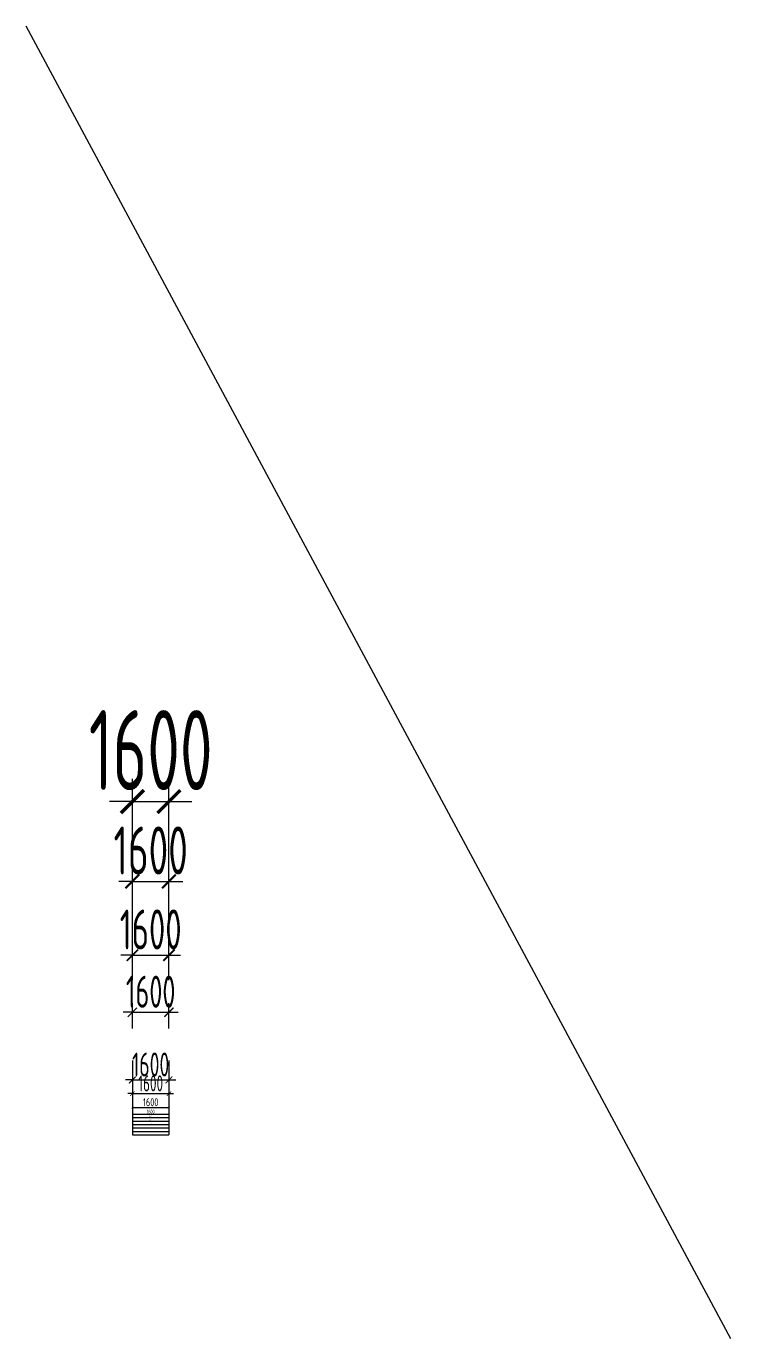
# Model space of a CAD drawing. Extents: x -3523 to 12007717, y -6694179 to 21431.
# Drawn here: x 11857863 to 11888682, y -6372288 to -6314888 of the extents above; entities that cross this region are included whole.
import ezdxf

# ---------------------------------------------------------------- set-up
doc = ezdxf.new("R2010")
doc.units = 0
doc.header["$LTSCALE"] = 10
doc.header["$MEASUREMENT"] = 0
for name, color, linetype in [('A3-RB-4F-100$0$A-DIMS-1', 1, 'Continuous'), ('A3-RB-4F-100$0$A-DIMS-10', 1, 'Continuous'), ('A3-RB-4F-100$0$A-DIMS-100', 1, 'Continuous'), ('A3-RB-4F-100$0$A-DIMS-15', 1, 'Continuous'), ('A3-RB-4F-100$0$A-DIMS-2', 1, 'Continuous'), ('A3-RB-4F-100$0$A-DIMS-20', 1, 'Continuous'), ('A3-RB-4F-100$0$A-DIMS-200', 1, 'Continuous'), ('A3-RB-4F-100$0$A-DIMS-300', 1, 'Continuous'), ('A3-RB-4F-100$0$A-DIMS-400', 1, 'Continuous'), ('A3-RB-4F-100$0$A-DIMS-5', 1, 'Continuous'), ('A3-RB-4F-100$0$A-DIMS-50', 1, 'Continuous'), ('A3-RB-4F-100$0$A-DIMS-500', 1, 'Continuous'), ('A3-RB-4F-100$0$A-DIMS-600', 1, 'Continuous'), ('A3-RB-4F-100$0$AUDIT_D_131226094102-6', 1, 'Continuous')]:
    doc.layers.add(name, color=color, linetype=linetype)
doc.styles.add('A3-RB-4F-100$0$XD2008', font='xd-hzs.shx', dxfattribs={"width": 0.7, "bigfont": 'xd-hztxt.shx'})
doc.dimstyles.new('A3-RB-4F-100$0$XD1$0', dxfattribs={"dimtxt": 3.5, "dimasz": 1, "dimexe": 1, "dimexo": 2, "dimgap": 0.5, "dimtad": 1, "dimdec": 0, "dimdsep": 46, "dimtxsty": 'A3-RB-4F-100$0$XD2008', "dimblk": 'A3-RB-4F-100$0$_ARCHTICK', "dimcen": 2.5, "dimclrt": 4, "dimaunit": 1, "dimadec": 0, "dimazin": 0, "dimtfac": 1, "dimtdec": 0, "dimtix": 1, "dimtmove": 0, "dimatfit": 3, "dimfxl": 0, "dimtolj": 1, "dimtzin": 0, "dimarcsym": 0})
doc.dimstyles.new('A3-RB-4F-100$0$XD10$0', dxfattribs={"dimscale": 10, "dimtxt": 3.5, "dimasz": 1, "dimexe": 1, "dimexo": 2, "dimgap": 0.5, "dimtad": 1, "dimdec": 0, "dimdsep": 46, "dimtxsty": 'A3-RB-4F-100$0$XD2008', "dimblk": 'A3-RB-4F-100$0$_ARCHTICK', "dimcen": 2.5, "dimclrt": 4, "dimaunit": 1, "dimadec": 0, "dimazin": 0, "dimtfac": 1, "dimtdec": 0, "dimtix": 1, "dimtmove": 0, "dimatfit": 3, "dimfxl": 0, "dimtolj": 1, "dimtzin": 0, "dimarcsym": 0})
doc.dimstyles.new('A3-RB-4F-100$0$XD100$0', dxfattribs={"dimscale": 100, "dimtxt": 3.5, "dimasz": 1, "dimexe": 1, "dimexo": 2, "dimgap": 0.5, "dimtad": 1, "dimdec": 0, "dimdsep": 46, "dimtxsty": 'A3-RB-4F-100$0$XD2008', "dimblk1": 'A3-RB-4F-100$0$_ARCHTICK', "dimblk2": 'A3-RB-4F-100$0$_ARCHTICK', "dimsah": 1, "dimcen": 2.5, "dimclrt": 4, "dimaunit": 1, "dimadec": 0, "dimazin": 0, "dimtfac": 1, "dimtdec": 0, "dimtix": 1, "dimtmove": 0, "dimatfit": 3, "dimfxl": 0, "dimtolj": 1, "dimtzin": 0, "dimarcsym": 0})
doc.dimstyles.new('A3-RB-4F-100$0$XD1000$0', dxfattribs={"dimscale": 1000, "dimtxt": 3.5, "dimasz": 1, "dimexe": 1, "dimexo": 2, "dimgap": 0.5, "dimtad": 1, "dimdec": 0, "dimdsep": 46, "dimtxsty": 'A3-RB-4F-100$0$XD2008', "dimblk": 'A3-RB-4F-100$0$_ARCHTICK', "dimcen": 2.5, "dimclrt": 4, "dimaunit": 1, "dimadec": 0, "dimazin": 0, "dimtfac": 1, "dimtdec": 0, "dimtix": 1, "dimtmove": 0, "dimatfit": 3, "dimfxl": 0, "dimtolj": 1, "dimtzin": 0, "dimarcsym": 0})
doc.dimstyles.new('A3-RB-4F-100$0$XD15$0', dxfattribs={"dimscale": 15, "dimtxt": 3.5, "dimasz": 1, "dimexe": 1, "dimexo": 2, "dimgap": 0.5, "dimtad": 1, "dimdec": 0, "dimdsep": 46, "dimtxsty": 'A3-RB-4F-100$0$XD2008', "dimblk": 'A3-RB-4F-100$0$_ARCHTICK', "dimcen": 2.5, "dimclrt": 4, "dimaunit": 1, "dimadec": 0, "dimazin": 0, "dimtfac": 1, "dimtdec": 0, "dimtix": 1, "dimtmove": 0, "dimatfit": 3, "dimfxl": 0, "dimtolj": 1, "dimtzin": 0, "dimarcsym": 0})
doc.dimstyles.new('A3-RB-4F-100$0$XD2$0', dxfattribs={"dimscale": 2, "dimtxt": 3.5, "dimasz": 1, "dimexe": 1, "dimexo": 2, "dimgap": 0.5, "dimtad": 1, "dimdec": 0, "dimdsep": 46, "dimtxsty": 'A3-RB-4F-100$0$XD2008', "dimblk": 'A3-RB-4F-100$0$_ARCHTICK', "dimcen": 2.5, "dimclrt": 4, "dimaunit": 1, "dimadec": 0, "dimazin": 0, "dimtfac": 1, "dimtdec": 0, "dimtix": 1, "dimtmove": 0, "dimatfit": 3, "dimfxl": 0, "dimtolj": 1, "dimtzin": 0, "dimarcsym": 0})
doc.dimstyles.new('A3-RB-4F-100$0$XD20$0', dxfattribs={"dimscale": 20, "dimtxt": 3.5, "dimasz": 1, "dimexe": 1, "dimexo": 2, "dimgap": 0.5, "dimtad": 1, "dimdec": 0, "dimdsep": 46, "dimtxsty": 'A3-RB-4F-100$0$XD2008', "dimblk": 'A3-RB-4F-100$0$_ARCHTICK', "dimcen": 2.5, "dimclrt": 4, "dimaunit": 1, "dimadec": 0, "dimazin": 0, "dimtfac": 1, "dimtdec": 0, "dimtix": 1, "dimtmove": 0, "dimatfit": 3, "dimfxl": 0, "dimtolj": 1, "dimtzin": 0, "dimarcsym": 0})
doc.dimstyles.new('A3-RB-4F-100$0$XD200$0', dxfattribs={"dimscale": 200, "dimtxt": 3.5, "dimasz": 1, "dimexe": 1, "dimexo": 2, "dimgap": 0.5, "dimtad": 1, "dimdec": 0, "dimdsep": 46, "dimtxsty": 'A3-RB-4F-100$0$XD2008', "dimblk": 'A3-RB-4F-100$0$_ARCHTICK', "dimcen": 2.5, "dimclrt": 4, "dimaunit": 1, "dimadec": 0, "dimazin": 0, "dimtfac": 1, "dimtdec": 0, "dimtix": 1, "dimtmove": 0, "dimatfit": 3, "dimfxl": 0, "dimtolj": 1, "dimtzin": 0, "dimarcsym": 0})
doc.dimstyles.new('A3-RB-4F-100$0$XD300$0', dxfattribs={"dimscale": 300, "dimtxt": 3.5, "dimasz": 1, "dimexe": 1, "dimexo": 2, "dimgap": 0.5, "dimtad": 1, "dimdec": 0, "dimdsep": 46, "dimtxsty": 'A3-RB-4F-100$0$XD2008', "dimblk": 'A3-RB-4F-100$0$_ARCHTICK', "dimcen": 2.5, "dimclrt": 4, "dimaunit": 1, "dimadec": 0, "dimazin": 0, "dimtfac": 1, "dimtdec": 0, "dimtix": 1, "dimtmove": 0, "dimatfit": 3, "dimfxl": 0, "dimtolj": 1, "dimtzin": 0, "dimarcsym": 0})
doc.dimstyles.new('A3-RB-4F-100$0$XD400$0', dxfattribs={"dimscale": 400, "dimtxt": 3.5, "dimasz": 1, "dimexe": 1, "dimexo": 2, "dimgap": 0.5, "dimtad": 1, "dimdec": 0, "dimdsep": 46, "dimtxsty": 'A3-RB-4F-100$0$XD2008', "dimblk": 'A3-RB-4F-100$0$_ARCHTICK', "dimcen": 2.5, "dimclrt": 4, "dimaunit": 1, "dimadec": 0, "dimazin": 0, "dimtfac": 1, "dimtdec": 0, "dimtix": 1, "dimtmove": 0, "dimatfit": 3, "dimfxl": 0, "dimtolj": 1, "dimtzin": 0, "dimarcsym": 0})
doc.dimstyles.new('A3-RB-4F-100$0$XD5$0', dxfattribs={"dimscale": 5, "dimtxt": 3.5, "dimasz": 1, "dimexe": 1, "dimexo": 2, "dimgap": 0.5, "dimtad": 1, "dimdec": 0, "dimdsep": 46, "dimtxsty": 'A3-RB-4F-100$0$XD2008', "dimblk": 'A3-RB-4F-100$0$_ARCHTICK', "dimcen": 2.5, "dimclrt": 4, "dimaunit": 1, "dimadec": 0, "dimazin": 0, "dimtfac": 1, "dimtdec": 0, "dimtix": 1, "dimtmove": 0, "dimatfit": 3, "dimfxl": 0, "dimtolj": 1, "dimtzin": 0, "dimarcsym": 0})
doc.dimstyles.new('A3-RB-4F-100$0$XD50$0', dxfattribs={"dimscale": 50, "dimtxt": 3.5, "dimasz": 1, "dimexe": 1, "dimexo": 2, "dimgap": 0.5, "dimtad": 1, "dimdec": 0, "dimdsep": 46, "dimtxsty": 'A3-RB-4F-100$0$XD2008', "dimblk": 'A3-RB-4F-100$0$_ARCHTICK', "dimcen": 2.5, "dimclrt": 4, "dimaunit": 1, "dimadec": 0, "dimazin": 0, "dimtfac": 1, "dimtdec": 0, "dimtix": 1, "dimtmove": 0, "dimatfit": 3, "dimfxl": 0, "dimtolj": 1, "dimtzin": 0, "dimarcsym": 0})
doc.dimstyles.new('A3-RB-4F-100$0$XD500$0', dxfattribs={"dimscale": 500, "dimtxt": 3.5, "dimasz": 1, "dimexe": 1, "dimexo": 2, "dimgap": 0.5, "dimtad": 1, "dimdec": 0, "dimdsep": 46, "dimtxsty": 'A3-RB-4F-100$0$XD2008', "dimblk": 'A3-RB-4F-100$0$_ARCHTICK', "dimcen": 2.5, "dimclrt": 4, "dimaunit": 1, "dimadec": 0, "dimazin": 0, "dimtfac": 1, "dimtdec": 0, "dimtix": 1, "dimtmove": 0, "dimatfit": 3, "dimfxl": 0, "dimtolj": 1, "dimtzin": 0, "dimarcsym": 0})
doc.dimstyles.new('A3-RB-4F-100$0$XD600$0', dxfattribs={"dimscale": 600, "dimtxt": 3.5, "dimasz": 1, "dimexe": 1, "dimexo": 2, "dimgap": 0.5, "dimtad": 1, "dimdec": 0, "dimdsep": 46, "dimtxsty": 'A3-RB-4F-100$0$XD2008', "dimblk": 'A3-RB-4F-100$0$_ARCHTICK', "dimcen": 2.5, "dimclrt": 4, "dimaunit": 1, "dimadec": 0, "dimazin": 0, "dimtfac": 1, "dimtdec": 0, "dimtix": 1, "dimtmove": 0, "dimatfit": 3, "dimfxl": 0, "dimtolj": 1, "dimtzin": 0, "dimarcsym": 0})

# ---------------------------------------------------------------- blocks, each defined once
blk = doc.blocks.new('A3-RI-4F')
at = {"layer": 'Defpoints'}
blk.add_line((11888682, -6372288), (11857863, -6314888), dxfattribs=at)
blk = doc.blocks.new('A3-RB-4F-100$0$_ARCHTICK')
at = {"color": 0, "linetype": 'ByBlock', "const_width": 0.15}
blk.add_lwpolyline([(-0.5, -0.5), (0.5, 0.5)], dxfattribs=at)
blk = doc.blocks.new('*D2686')
at = {"layer": 'A3-RB-4F-100$0$A-DIMS-1', "color": 0, "lineweight": -2}
for p, q in [((11862507, -6363217), (11862507, -6363370)), ((11864107, -6363217), (11864107, -6363370)), ((11862507, -6363369), (11864107, -6363369))]:
    blk.add_line(p, q, dxfattribs=at)
at = {"layer": 'Defpoints', "color": 0}
for p in [(11862507, -6363215), (11864107, -6363215), (11864107, -6363369)]:
    blk.add_point(p, dxfattribs=at)
at = {"layer": 'A3-RB-4F-100$0$A-DIMS-1', "color": 0, "lineweight": -2, "rotation": 180}
blk.add_blockref('A3-RB-4F-100$0$_ARCHTICK', (11862507, -6363369), dxfattribs=at)
at = {"layer": 'A3-RB-4F-100$0$A-DIMS-1', "color": 0, "lineweight": -2}
blk.add_blockref('A3-RB-4F-100$0$_ARCHTICK', (11864107, -6363369), dxfattribs=at)
at = {"layer": 'A3-RB-4F-100$0$A-DIMS-1', "color": 4, "insert": (11863307, -6363366), "char_height": 3.5, "attachment_point": 5, "style": 'A3-RB-4F-100$0$XD2008'}
blk.add_mtext('\\A1;1600', dxfattribs=at)
blk = doc.blocks.new('*D2687')
at = {"layer": 'A3-RB-4F-100$0$A-DIMS-2', "color": 0, "lineweight": -2}
for p, q in [((11862507, -6363069), (11862507, -6363221)), ((11862507, -6363219), (11864107, -6363219)), ((11864107, -6363069), (11864107, -6363221))]:
    blk.add_line(p, q, dxfattribs=at)
at = {"layer": 'Defpoints', "color": 0}
for p in [(11862507, -6363065), (11864107, -6363065), (11864107, -6363219)]:
    blk.add_point(p, dxfattribs=at)
at = {"layer": 'A3-RB-4F-100$0$A-DIMS-2', "color": 0, "lineweight": -2, "xscale": 2, "yscale": 2, "zscale": 2, "rotation": 180}
blk.add_blockref('A3-RB-4F-100$0$_ARCHTICK', (11862507, -6363219), dxfattribs=at)
at = {"layer": 'A3-RB-4F-100$0$A-DIMS-2', "color": 0, "lineweight": -2, "xscale": 2, "yscale": 2, "zscale": 2}
blk.add_blockref('A3-RB-4F-100$0$_ARCHTICK', (11864107, -6363219), dxfattribs=at)
at = {"layer": 'A3-RB-4F-100$0$A-DIMS-2', "color": 4, "insert": (11863307, -6363214), "char_height": 7, "attachment_point": 5, "style": 'A3-RB-4F-100$0$XD2008'}
blk.add_mtext('\\A1;1600', dxfattribs=at)
blk = doc.blocks.new('*D2688')
at = {"layer": 'A3-RB-4F-100$0$A-DIMS-5', "color": 0, "lineweight": -2}
for p, q in [((11862507, -6362925), (11862507, -6363074)), ((11862507, -6363069), (11864107, -6363069)), ((11864107, -6362925), (11864107, -6363074))]:
    blk.add_line(p, q, dxfattribs=at)
at = {"layer": 'Defpoints', "color": 0}
for p in [(11862507, -6362915), (11864107, -6362915), (11864107, -6363069)]:
    blk.add_point(p, dxfattribs=at)
at = {"layer": 'A3-RB-4F-100$0$A-DIMS-5', "color": 0, "lineweight": -2, "xscale": 5, "yscale": 5, "zscale": 5, "rotation": 180}
blk.add_blockref('A3-RB-4F-100$0$_ARCHTICK', (11862507, -6363069), dxfattribs=at)
at = {"layer": 'A3-RB-4F-100$0$A-DIMS-5', "color": 0, "lineweight": -2, "xscale": 5, "yscale": 5, "zscale": 5}
blk.add_blockref('A3-RB-4F-100$0$_ARCHTICK', (11864107, -6363069), dxfattribs=at)
at = {"layer": 'A3-RB-4F-100$0$A-DIMS-5', "color": 4, "insert": (11863307, -6363057), "char_height": 17.5, "attachment_point": 5, "style": 'A3-RB-4F-100$0$XD2008'}
blk.add_mtext('\\A1;1600', dxfattribs=at)
blk = doc.blocks.new('*D2689')
at = {"layer": 'A3-RB-4F-100$0$A-DIMS-10', "color": 0, "lineweight": -2}
for p, q in [((11862507, -6362785), (11862507, -6362929)), ((11864107, -6362785), (11864107, -6362929)), ((11862507, -6362919), (11864107, -6362919))]:
    blk.add_line(p, q, dxfattribs=at)
at = {"layer": 'Defpoints', "color": 0}
for p in [(11862507, -6362765), (11864107, -6362765), (11864107, -6362919)]:
    blk.add_point(p, dxfattribs=at)
at = {"layer": 'A3-RB-4F-100$0$A-DIMS-10', "color": 0, "lineweight": -2, "xscale": 10, "yscale": 10, "zscale": 10, "rotation": 180}
blk.add_blockref('A3-RB-4F-100$0$_ARCHTICK', (11862507, -6362919), dxfattribs=at)
at = {"layer": 'A3-RB-4F-100$0$A-DIMS-10', "color": 0, "lineweight": -2, "xscale": 10, "yscale": 10, "zscale": 10}
blk.add_blockref('A3-RB-4F-100$0$_ARCHTICK', (11864107, -6362919), dxfattribs=at)
at = {"layer": 'A3-RB-4F-100$0$A-DIMS-10', "color": 4, "insert": (11863307, -6362896), "char_height": 35, "attachment_point": 5, "style": 'A3-RB-4F-100$0$XD2008'}
blk.add_mtext('\\A1;1600', dxfattribs=at)
blk = doc.blocks.new('*D2690')
at = {"layer": 'A3-RB-4F-100$0$A-DIMS-15', "color": 0, "lineweight": -2}
for p, q in [((11862507, -6362645), (11862507, -6362784)), ((11862507, -6362769), (11864107, -6362769)), ((11864107, -6362645), (11864107, -6362784))]:
    blk.add_line(p, q, dxfattribs=at)
at = {"layer": 'Defpoints', "color": 0}
for p in [(11862507, -6362615), (11864107, -6362615), (11864107, -6362769)]:
    blk.add_point(p, dxfattribs=at)
at = {"layer": 'A3-RB-4F-100$0$A-DIMS-15', "color": 0, "lineweight": -2, "xscale": 15, "yscale": 15, "zscale": 15, "rotation": 180}
blk.add_blockref('A3-RB-4F-100$0$_ARCHTICK', (11862507, -6362769), dxfattribs=at)
at = {"layer": 'A3-RB-4F-100$0$A-DIMS-15', "color": 0, "lineweight": -2, "xscale": 15, "yscale": 15, "zscale": 15}
blk.add_blockref('A3-RB-4F-100$0$_ARCHTICK', (11864107, -6362769), dxfattribs=at)
at = {"layer": 'A3-RB-4F-100$0$A-DIMS-15', "color": 4, "insert": (11863307, -6362735), "char_height": 52.5, "attachment_point": 5, "style": 'A3-RB-4F-100$0$XD2008'}
blk.add_mtext('\\A1;1600', dxfattribs=at)
blk = doc.blocks.new('*D2691')
at = {"layer": 'A3-RB-4F-100$0$A-DIMS-20', "color": 0, "lineweight": -2}
for p, q in [((11862507, -6362505), (11862507, -6362639)), ((11862507, -6362619), (11864107, -6362619)), ((11864107, -6362505), (11864107, -6362639))]:
    blk.add_line(p, q, dxfattribs=at)
at = {"layer": 'Defpoints', "color": 0}
for p in [(11862507, -6362465), (11864107, -6362465), (11864107, -6362619)]:
    blk.add_point(p, dxfattribs=at)
at = {"layer": 'A3-RB-4F-100$0$A-DIMS-20', "color": 0, "lineweight": -2, "xscale": 20, "yscale": 20, "zscale": 20, "rotation": 180}
blk.add_blockref('A3-RB-4F-100$0$_ARCHTICK', (11862507, -6362619), dxfattribs=at)
at = {"layer": 'A3-RB-4F-100$0$A-DIMS-20', "color": 0, "lineweight": -2, "xscale": 20, "yscale": 20, "zscale": 20}
blk.add_blockref('A3-RB-4F-100$0$_ARCHTICK', (11864107, -6362619), dxfattribs=at)
at = {"layer": 'A3-RB-4F-100$0$A-DIMS-20', "color": 4, "insert": (11863307, -6362574), "char_height": 70, "attachment_point": 5, "style": 'A3-RB-4F-100$0$XD2008'}
blk.add_mtext('\\A1;1600', dxfattribs=at)
blk = doc.blocks.new('*D2692')
at = {"layer": 'A3-RB-4F-100$0$A-DIMS-50', "color": 0, "lineweight": -2}
for p, q in [((11862507, -6361669), (11862507, -6362519)), ((11864107, -6362015), (11864107, -6362519)), ((11862507, -6362469), (11864107, -6362469))]:
    blk.add_line(p, q, dxfattribs=at)
at = {"layer": 'Defpoints', "color": 0}
for p in [(11862507, -6361569), (11864107, -6361915), (11864107, -6362469)]:
    blk.add_point(p, dxfattribs=at)
at = {"layer": 'A3-RB-4F-100$0$A-DIMS-50', "color": 0, "lineweight": -2, "xscale": 50, "yscale": 50, "zscale": 50, "rotation": 180}
blk.add_blockref('A3-RB-4F-100$0$_ARCHTICK', (11862507, -6362469), dxfattribs=at)
at = {"layer": 'A3-RB-4F-100$0$A-DIMS-50', "color": 0, "lineweight": -2, "xscale": 50, "yscale": 50, "zscale": 50}
blk.add_blockref('A3-RB-4F-100$0$_ARCHTICK', (11864107, -6362469), dxfattribs=at)
at = {"layer": 'A3-RB-4F-100$0$A-DIMS-50', "color": 4, "insert": (11863307, -6362356), "char_height": 175, "attachment_point": 5, "style": 'A3-RB-4F-100$0$XD2008'}
blk.add_mtext('\\A1;1600', dxfattribs=at)
blk = doc.blocks.new('*D2693')
at = {"layer": 'A3-RB-4F-100$0$A-DIMS-100', "color": 0, "lineweight": -2}
for p, q in [((11864107, -6361515), (11864107, -6362269)), ((11862507, -6361769), (11862507, -6362269)), ((11862507, -6362169), (11864107, -6362169))]:
    blk.add_line(p, q, dxfattribs=at)
at = {"layer": 'Defpoints', "color": 0}
for p in [(11862507, -6361569), (11864107, -6361315), (11864107, -6362169)]:
    blk.add_point(p, dxfattribs=at)
at = {"layer": 'A3-RB-4F-100$0$A-DIMS-100', "color": 0, "lineweight": -2, "xscale": 100, "yscale": 100, "zscale": 100, "rotation": 180}
blk.add_blockref('A3-RB-4F-100$0$_ARCHTICK', (11862507, -6362169), dxfattribs=at)
at = {"layer": 'A3-RB-4F-100$0$A-DIMS-100', "color": 0, "lineweight": -2, "xscale": 100, "yscale": 100, "zscale": 100}
blk.add_blockref('A3-RB-4F-100$0$_ARCHTICK', (11864107, -6362169), dxfattribs=at)
at = {"layer": 'A3-RB-4F-100$0$A-DIMS-100', "color": 4, "insert": (11863307, -6361944), "char_height": 350, "attachment_point": 5, "style": 'A3-RB-4F-100$0$XD2008'}
blk.add_mtext('\\A1;1600', dxfattribs=at)
blk = doc.blocks.new('*D2694')
at = {"layer": 'A3-RB-4F-100$0$A-DIMS-200', "color": 0, "lineweight": -2}
for p, q in [((11862507, -6361569), (11862307, -6361569)), ((11862507, -6361115), (11862507, -6361769)), ((11862507, -6361569), (11864107, -6361569)), ((11864107, -6361119), (11864107, -6361769)), ((11864107, -6361569), (11864307, -6361569))]:
    blk.add_line(p, q, dxfattribs=at)
at = {"layer": 'Defpoints', "color": 0}
for p in [(11862507, -6360715), (11864107, -6360719), (11864107, -6361569)]:
    blk.add_point(p, dxfattribs=at)
at = {"layer": 'A3-RB-4F-100$0$A-DIMS-200', "color": 0, "lineweight": -2, "xscale": 200, "yscale": 200, "zscale": 200}
blk.add_blockref('A3-RB-4F-100$0$_ARCHTICK', (11862507, -6361569), dxfattribs=at)
at = {"layer": 'A3-RB-4F-100$0$A-DIMS-200', "color": 0, "lineweight": -2, "xscale": 200, "yscale": 200, "zscale": 200, "rotation": 180}
blk.add_blockref('A3-RB-4F-100$0$_ARCHTICK', (11864107, -6361569), dxfattribs=at)
at = {"layer": 'A3-RB-4F-100$0$A-DIMS-200', "color": 4, "insert": (11863307, -6361119), "char_height": 700, "attachment_point": 5, "style": 'A3-RB-4F-100$0$XD2008'}
blk.add_mtext('\\A1;1600', dxfattribs=at)
blk = doc.blocks.new('*D2695')
at = {"layer": 'A3-RB-4F-100$0$A-DIMS-300', "color": 0, "lineweight": -2}
for p, q in [((11862507, -6360115), (11862507, -6361269)), ((11864107, -6360115), (11864107, -6361269)), ((11862507, -6360969), (11862207, -6360969)), ((11862507, -6360969), (11864107, -6360969)), ((11864107, -6360969), (11864407, -6360969))]:
    blk.add_line(p, q, dxfattribs=at)
at = {"layer": 'Defpoints', "color": 0}
for p in [(11862507, -6359515), (11864107, -6359515), (11864107, -6360969)]:
    blk.add_point(p, dxfattribs=at)
at = {"layer": 'A3-RB-4F-100$0$A-DIMS-300', "color": 0, "lineweight": -2, "xscale": 300, "yscale": 300, "zscale": 300}
blk.add_blockref('A3-RB-4F-100$0$_ARCHTICK', (11862507, -6360969), dxfattribs=at)
at = {"layer": 'A3-RB-4F-100$0$A-DIMS-300', "color": 0, "lineweight": -2, "xscale": 300, "yscale": 300, "zscale": 300, "rotation": 180}
blk.add_blockref('A3-RB-4F-100$0$_ARCHTICK', (11864107, -6360969), dxfattribs=at)
at = {"layer": 'A3-RB-4F-100$0$A-DIMS-300', "color": 4, "insert": (11863307, -6360294), "char_height": 1050, "attachment_point": 5, "style": 'A3-RB-4F-100$0$XD2008'}
blk.add_mtext('\\A1;1600', dxfattribs=at)
blk = doc.blocks.new('*D2696')
at = {"layer": 'A3-RB-4F-100$0$A-DIMS-400', "color": 0, "lineweight": -2}
for p, q in [((11862507, -6358715), (11862507, -6357611)), ((11864107, -6358715), (11864107, -6357611)), ((11862507, -6358011), (11862107, -6358011)), ((11862507, -6358011), (11864107, -6358011)), ((11864107, -6358011), (11864507, -6358011))]:
    blk.add_line(p, q, dxfattribs=at)
at = {"layer": 'Defpoints', "color": 0}
for p in [(11864107, -6358011), (11862507, -6359515), (11864107, -6359515)]:
    blk.add_point(p, dxfattribs=at)
at = {"layer": 'A3-RB-4F-100$0$A-DIMS-400', "color": 0, "lineweight": -2, "xscale": 400, "yscale": 400, "zscale": 400}
blk.add_blockref('A3-RB-4F-100$0$_ARCHTICK', (11862507, -6358011), dxfattribs=at)
at = {"layer": 'A3-RB-4F-100$0$A-DIMS-400', "color": 0, "lineweight": -2, "xscale": 400, "yscale": 400, "zscale": 400, "rotation": 180}
blk.add_blockref('A3-RB-4F-100$0$_ARCHTICK', (11864107, -6358011), dxfattribs=at)
at = {"layer": 'A3-RB-4F-100$0$A-DIMS-400', "color": 4, "insert": (11863307, -6357111), "char_height": 1400, "attachment_point": 5, "style": 'A3-RB-4F-100$0$XD2008'}
blk.add_mtext('\\A1;1600', dxfattribs=at)
blk = doc.blocks.new('*D2697')
at = {"layer": 'A3-RB-4F-100$0$A-DIMS-500', "color": 0, "lineweight": -2}
for p, q in [((11862507, -6356611), (11862507, -6355014)), ((11864107, -6356611), (11864107, -6355014)), ((11862507, -6355514), (11862007, -6355514)), ((11862507, -6355514), (11864107, -6355514)), ((11864107, -6355514), (11864607, -6355514))]:
    blk.add_line(p, q, dxfattribs=at)
at = {"layer": 'Defpoints', "color": 0}
for p in [(11864107, -6355514), (11862507, -6357611), (11864107, -6357611)]:
    blk.add_point(p, dxfattribs=at)
at = {"layer": 'A3-RB-4F-100$0$A-DIMS-500', "color": 0, "lineweight": -2, "xscale": 500, "yscale": 500, "zscale": 500}
blk.add_blockref('A3-RB-4F-100$0$_ARCHTICK', (11862507, -6355514), dxfattribs=at)
at = {"layer": 'A3-RB-4F-100$0$A-DIMS-500', "color": 0, "lineweight": -2, "xscale": 500, "yscale": 500, "zscale": 500, "rotation": 180}
blk.add_blockref('A3-RB-4F-100$0$_ARCHTICK', (11864107, -6355514), dxfattribs=at)
at = {"layer": 'A3-RB-4F-100$0$A-DIMS-500', "color": 4, "insert": (11863307, -6354389), "char_height": 1750, "attachment_point": 5, "style": 'A3-RB-4F-100$0$XD2008'}
blk.add_mtext('\\A1;1600', dxfattribs=at)
blk = doc.blocks.new('*D2698')
at = {"layer": 'A3-RB-4F-100$0$A-DIMS-600', "color": 0, "lineweight": -2}
for p, q in [((11862507, -6355411), (11862507, -6351685)), ((11864107, -6355411), (11864107, -6351685)), ((11862507, -6352285), (11861907, -6352285)), ((11862507, -6352285), (11864107, -6352285)), ((11864107, -6352285), (11864707, -6352285))]:
    blk.add_line(p, q, dxfattribs=at)
at = {"layer": 'Defpoints', "color": 0}
for p in [(11864107, -6352285), (11862507, -6356611), (11864107, -6356611)]:
    blk.add_point(p, dxfattribs=at)
at = {"layer": 'A3-RB-4F-100$0$A-DIMS-600', "color": 0, "lineweight": -2, "xscale": 600, "yscale": 600, "zscale": 600}
blk.add_blockref('A3-RB-4F-100$0$_ARCHTICK', (11862507, -6352285), dxfattribs=at)
at = {"layer": 'A3-RB-4F-100$0$A-DIMS-600', "color": 0, "lineweight": -2, "xscale": 600, "yscale": 600, "zscale": 600, "rotation": 180}
blk.add_blockref('A3-RB-4F-100$0$_ARCHTICK', (11864107, -6352285), dxfattribs=at)
at = {"layer": 'A3-RB-4F-100$0$A-DIMS-600', "color": 4, "insert": (11863307, -6350935), "char_height": 2100, "attachment_point": 5, "style": 'A3-RB-4F-100$0$XD2008'}
blk.add_mtext('\\A1;1600', dxfattribs=at)
blk = doc.blocks.new('*D2788')
at = {"layer": 'A3-RB-4F-100$0$AUDIT_D_131226094102-6', "color": 0, "lineweight": -2}
for p, q in [((11862507, -6354611), (11862507, -6347795)), ((11864107, -6354611), (11864107, -6347795)), ((11862507, -6348795), (11861507, -6348795)), ((11862507, -6348795), (11864107, -6348795)), ((11864107, -6348795), (11865107, -6348795))]:
    blk.add_line(p, q, dxfattribs=at)
at = {"layer": 'Defpoints', "color": 0}
for p in [(11864107, -6348795), (11862507, -6356611), (11864107, -6356611)]:
    blk.add_point(p, dxfattribs=at)
at = {"layer": 'A3-RB-4F-100$0$AUDIT_D_131226094102-6', "color": 0, "lineweight": -2, "xscale": 1000, "yscale": 1000, "zscale": 1000}
blk.add_blockref('A3-RB-4F-100$0$_ARCHTICK', (11862507, -6348795), dxfattribs=at)
at = {"layer": 'A3-RB-4F-100$0$AUDIT_D_131226094102-6', "color": 0, "lineweight": -2, "xscale": 1000, "yscale": 1000, "zscale": 1000, "rotation": 180}
blk.add_blockref('A3-RB-4F-100$0$_ARCHTICK', (11864107, -6348795), dxfattribs=at)
at = {"layer": 'A3-RB-4F-100$0$AUDIT_D_131226094102-6', "color": 4, "insert": (11863307, -6346545), "char_height": 3500, "attachment_point": 5, "style": 'A3-RB-4F-100$0$XD2008'}
blk.add_mtext('\\A1;1600', dxfattribs=at)
blk = doc.blocks.new('A3-RB-4F-100')
at = {"layer": 'A3-RB-4F-100$0$A-DIMS-1'}
dim = blk.add_linear_dim(base=(11864107.2, -6363368.6), p1=(11862507.2, -6363214.6), p2=(11864107.2, -6363214.6), dimstyle='A3-RB-4F-100$0$XD1$0', dxfattribs=at)
dim.commit()
dim.dimension.update_dxf_attribs({"geometry": '*D2686', "text_midpoint": (11863307.2, -6363366.3)})
at = {"layer": 'A3-RB-4F-100$0$A-DIMS-10'}
dim = blk.add_linear_dim(base=(11864107.2, -6362918.6), p1=(11862507.2, -6362764.6), p2=(11864107.2, -6362764.6), dimstyle='A3-RB-4F-100$0$XD10$0', dxfattribs=at)
dim.commit()
dim.dimension.update_dxf_attribs({"geometry": '*D2689', "text_midpoint": (11863307.2, -6362896.1)})
at = {"layer": 'A3-RB-4F-100$0$A-DIMS-100'}
dim = blk.add_linear_dim(base=(11864107.2, -6362168.6), p1=(11862507.2, -6361568.6), p2=(11864107.2, -6361314.6), dimstyle='A3-RB-4F-100$0$XD100$0', dxfattribs=at)
dim.commit()
dim.dimension.update_dxf_attribs({"geometry": '*D2693', "text_midpoint": (11863307.2, -6361943.6)})
at = {"layer": 'A3-RB-4F-100$0$A-DIMS-15'}
dim = blk.add_linear_dim(base=(11864107.2, -6362768.6), p1=(11862507.2, -6362614.6), p2=(11864107.2, -6362614.6), dimstyle='A3-RB-4F-100$0$XD15$0', dxfattribs=at)
dim.commit()
dim.dimension.update_dxf_attribs({"geometry": '*D2690', "text_midpoint": (11863307.2, -6362734.8)})
at = {"layer": 'A3-RB-4F-100$0$A-DIMS-2'}
dim = blk.add_linear_dim(base=(11864107.2, -6363218.6), p1=(11862507.2, -6363064.6), p2=(11864107.2, -6363064.6), dimstyle='A3-RB-4F-100$0$XD2$0', dxfattribs=at)
dim.commit()
dim.dimension.update_dxf_attribs({"geometry": '*D2687', "text_midpoint": (11863307.2, -6363214.1)})
at = {"layer": 'A3-RB-4F-100$0$A-DIMS-20'}
dim = blk.add_linear_dim(base=(11864107.2, -6362618.6), p1=(11862507.2, -6362464.6), p2=(11864107.2, -6362464.6), dimstyle='A3-RB-4F-100$0$XD20$0', dxfattribs=at)
dim.commit()
dim.dimension.update_dxf_attribs({"geometry": '*D2691', "text_midpoint": (11863307.2, -6362573.6)})
at = {"layer": 'A3-RB-4F-100$0$A-DIMS-200'}
dim = blk.add_linear_dim(base=(11864107.2, -6361568.6), p1=(11862507.2, -6360714.6), p2=(11864107.2, -6360718.6), dimstyle='A3-RB-4F-100$0$XD200$0', dxfattribs=at)
dim.commit()
dim.dimension.update_dxf_attribs({"geometry": '*D2694', "text_midpoint": (11863307.2, -6361118.6)})
at = {"layer": 'A3-RB-4F-100$0$A-DIMS-300'}
dim = blk.add_linear_dim(base=(11864107.2, -6360968.6), p1=(11862507.2, -6359514.6), p2=(11864107.2, -6359514.6), dimstyle='A3-RB-4F-100$0$XD300$0', override={"dimasz": 1}, dxfattribs=at)
dim.commit()
dim.dimension.update_dxf_attribs({"geometry": '*D2695', "text_midpoint": (11863307.2, -6360293.6)})
at = {"layer": 'A3-RB-4F-100$0$A-DIMS-400'}
dim = blk.add_linear_dim(base=(11864107.2, -6358010.5), p1=(11862507.2, -6359514.6), p2=(11864107.2, -6359514.6), dimstyle='A3-RB-4F-100$0$XD400$0', override={"dimasz": 1}, dxfattribs=at)
dim.commit()
dim.dimension.update_dxf_attribs({"geometry": '*D2696', "text_midpoint": (11863307.2, -6357110.5)})
at = {"layer": 'A3-RB-4F-100$0$A-DIMS-5'}
dim = blk.add_linear_dim(base=(11864107.2, -6363068.6), p1=(11862507.2, -6362914.6), p2=(11864107.2, -6362914.6), dimstyle='A3-RB-4F-100$0$XD5$0', dxfattribs=at)
dim.commit()
dim.dimension.update_dxf_attribs({"geometry": '*D2688', "text_midpoint": (11863307.2, -6363057.3)})
at = {"layer": 'A3-RB-4F-100$0$A-DIMS-50'}
dim = blk.add_linear_dim(base=(11864107.2, -6362468.6), p1=(11862507.2, -6361568.6), p2=(11864107.2, -6361914.6), dimstyle='A3-RB-4F-100$0$XD50$0', dxfattribs=at)
dim.commit()
dim.dimension.update_dxf_attribs({"geometry": '*D2692', "text_midpoint": (11863307.2, -6362356.1)})
at = {"layer": 'A3-RB-4F-100$0$A-DIMS-500'}
dim = blk.add_linear_dim(base=(11864107.2, -6355514.1), p1=(11862507.2, -6357610.5), p2=(11864107.2, -6357610.5), dimstyle='A3-RB-4F-100$0$XD500$0', dxfattribs=at)
dim.commit()
dim.dimension.update_dxf_attribs({"geometry": '*D2697', "text_midpoint": (11863307.2, -6354389.1)})
at = {"layer": 'A3-RB-4F-100$0$A-DIMS-600'}
dim = blk.add_linear_dim(base=(11864107.2, -6352284.5), p1=(11862507.2, -6356610.5), p2=(11864107.2, -6356610.5), dimstyle='A3-RB-4F-100$0$XD600$0', dxfattribs=at)
dim.commit()
dim.dimension.update_dxf_attribs({"geometry": '*D2698', "text_midpoint": (11863307.2, -6350934.5)})
at = {"layer": 'A3-RB-4F-100$0$AUDIT_D_131226094102-6'}
dim = blk.add_linear_dim(base=(11864107.2, -6348794.9), p1=(11862507.2, -6356610.5), p2=(11864107.2, -6356610.5), dimstyle='A3-RB-4F-100$0$XD1000$0', dxfattribs=at)
dim.commit()
dim.dimension.update_dxf_attribs({"geometry": '*D2788', "text_midpoint": (11863307.2, -6346544.9)})

msp = doc.modelspace()

# ---------------------------------------------------------------- block references
for name in ['A3-RB-4F-100', 'A3-RI-4F']:
    msp.add_blockref(name, (0, 0))

doc.saveas('drawing.dxf')
